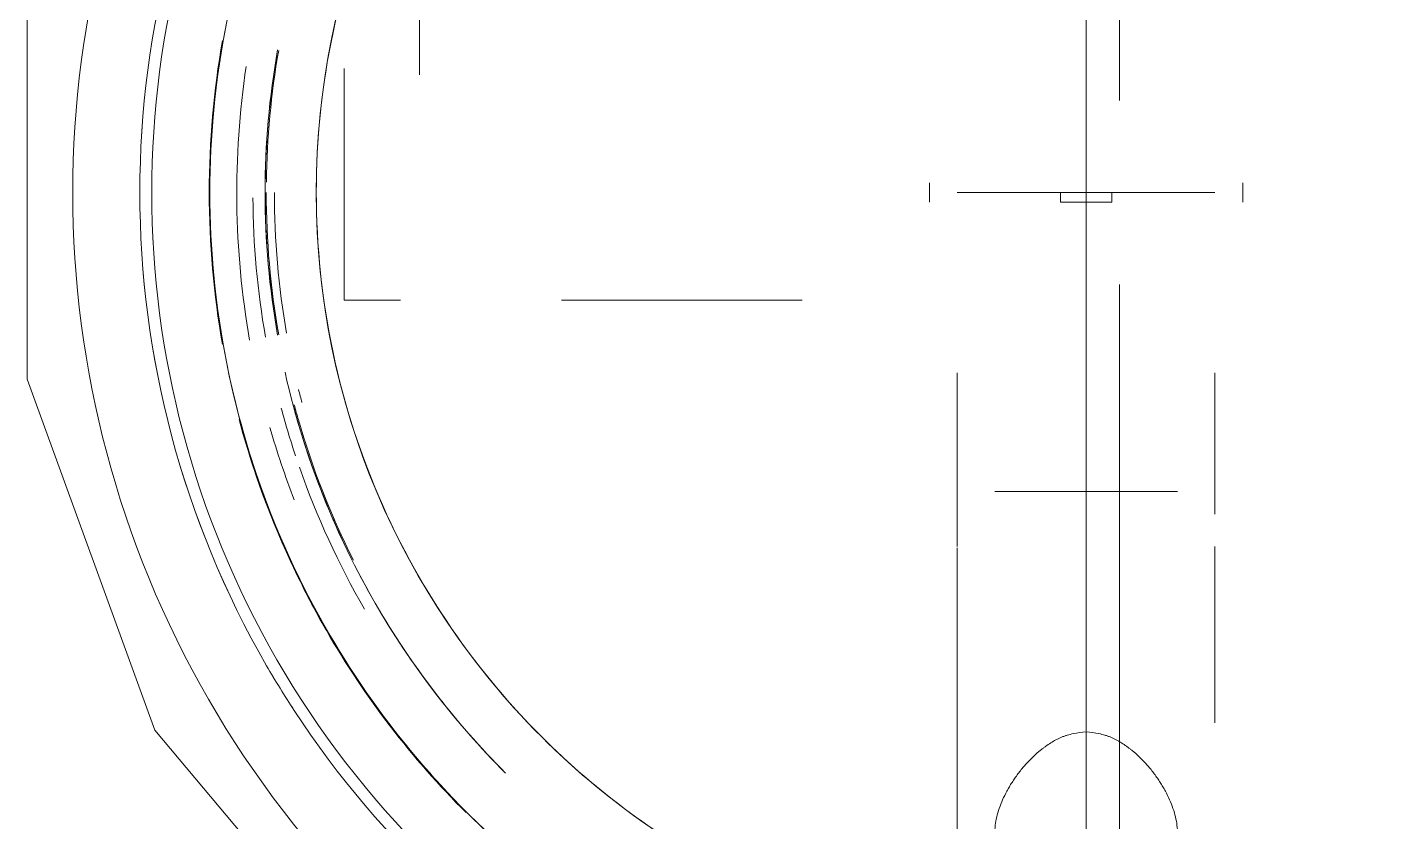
# Model space of a CAD drawing. Header units: metres. Extents: x 147 to 427, y -16 to 162.
# Drawn here: x 317.8362 to 317.9625, y 96.0434 to 96.1173 of the extents above; entities that cross this region are included whole.
import ezdxf

# ---------------------------------------------------------------- set-up
doc = ezdxf.new("R2010")
doc.units = ezdxf.units.M
doc.layers.add('P-SANR-FIXT', color=7, linetype='Continuous', lineweight=5)

# ---------------------------------------------------------------- blocks, each defined once
blk = doc.blocks.new('Bomba Jacuzzi1 - 15B-T 1_1_2CV TRIF_220_380V _1 1_2CV_-V198-TÉRREO 1_20 - Dependente 1')
at = {"layer": 'P-SANR-FIXT', "color": 254, "lineweight": 15, "true_color": 0xe0e0e0}
for p, q in [((0.01153630023518599, 0.06899999999979373), (-0.009999999999893771, 0.06899999999979373)), ((0.01093227280387992, 0.06200000000000031), (0.02877572674535542, 0.06200000000000031)), ((-0.01000000000000001, 0.04879036790187211), (-0.01000000000000001, 0.02640515683319151)), ((-0.08689609248962044, 1.353583911622991e-16), (0.08689609248960532, 1.353583911622992e-16))]:
    blk.add_line(p, q, dxfattribs=at)
at = {"layer": 'P-SANR-FIXT', "color": 7, "lineweight": 15, "true_color": 0xf3f3f3}
blk.add_line((-0.01000000000000001, 0.06900000000000042), (-0.01000000000000001, 0.06374768774327928), dxfattribs=at)
at = {"layer": 'P-SANR-FIXT', "color": 254, "lineweight": 15, "true_color": 0xe9e9e9}
blk.add_line((-0.01000000000000001, 0.06900000000000042), (-0.01000000000000001, 0.06374768774327914), dxfattribs=at)
at = {"layer": 'P-SANR-FIXT', "color": 7, "lineweight": 15, "true_color": 0xfcfcfc}
for p, q in [((0.0009000000000000002, 0.01457100000000055), (-0.0009000000000000002, 0.01457100000000055)), ((-0.0009000000000000002, 0.01457100000000057), (0.0009000000000000002, 0.01457100000000057)), ((0, 0.01037671638814568), (0, 0.01157372325059615)), ((0, 0.0103767163881457), (0, 0.01157372325059616)), ((0, 0.008472553452177753), (0, 0.01037671638814568)), ((0, 0.008472553452177779), (0, 0.0103767163881457)), ((0, 0.003101169798418946), (0, 0.008472553452177753)), ((0, 0.003101169798418991), (0, 0.008472553452177779)), ((0, 0.006000000000000543), (0, 0.005795554957734937)), ((0, 0.006000000000000543), (0, 0.005795554957734949)), ((0, 0.006000000000000543), (0, 0.005795554957734949)), ((0, 0.006000000000000543), (0, 0.004242640687119816)), ((0, 0.005795554957734937), (0, 0.005196152422707144)), ((0, 0.005795554957734949), (0, 0.00519615242270717)), ((0, 0.005795554957734949), (0, 0.003000000000000535)), ((0, 0.005196152422707144), (0, 0.004242640687119785)), ((0, 0.00519615242270717), (0, 0.003000000000000535)), ((0, 0.004242640687119785), (0, 0.00300000000000049)), ((0, 0.004242640687119816), (0, 0.003000000000000529)), ((0, 5.434613364809774e-16), (0, 0.003101169798418946)), ((0, 5.920351181898363e-16), (0, 0.003101169798418991)), ((0, 0.00300000000000049), (0, 0.001552914270615608)), ((0, 0.003000000000000535), (0, 0.001552914270615657)), ((0, 0.003000000000000535), (0, 0.001552914270615657)), ((0, 0.003000000000000529), (0, 0.001552914270615656)), ((-0.0008999999999999983, 0.002397915761656867), (0, 0.002397915761656867)), ((-0.0008999999999999985, 0.00122474487139208), (-0.0008999999999999985, 0.002397915761656827)), ((0, 0.00239791576165687), (0, -0.002397915761655767)), ((0, 0.002397915761656902), (0, 0.001224744871392155)), ((0, 0.001552914270615608), (0, 4.811141272796937e-16)), ((0, 0.001552914270615657), (0, 5.324750852820893e-16)), ((0, 0.001552914270615657), (0, 5.324750852820893e-16)), ((0, 0.001552914270615656), (0, 5.344048324617012e-16)), ((-0.01000000000003151, 5.63639801498539e-16), (-0.05850484619846372, 5.63639801498539e-16)), ((-0.05850484619843836, 5.449880546848363e-16), (-0.01000000000001411, 5.449880546848363e-16)), ((-0.01000000000001409, 5.236717726120333e-16), (-0.05850484619843836, 5.236717726120333e-16)), ((-0.0008999999999999985, 5.129512418594716e-16), (-0.0008999999999999985, 0.00122474487139208)), ((-0.0008999999999999985, -0.001224744871391053), (-0.0008999999999999985, 5.129512418594716e-16)), ((0, 0.001224744871392155), (0, 5.916923405323593e-16)), ((0.02499999999993894, 5.63639801498539e-16), (-1.575233277151256e-14, 5.63639801498539e-16)), ((0, 5.204846766161375e-16), (0, -0.001083819415535427)), ((0, 5.463952411276528e-16), (0, -0.001083819415535377)), ((0, -0.00310116979841786), (0, 5.434613364809774e-16)), ((0, -0.003101169798417811), (0, 5.920351181898363e-16)), ((0, 4.811141272796937e-16), (0, -0.001552914270614643)), ((0, 5.324750852820893e-16), (0, -0.001552914270614592)), ((0, 5.916923405323593e-16), (0, -0.001224744871390974)), ((0, 5.324750852820893e-16), (0, -0.001552914270614592)), ((0, 5.344048324617012e-16), (0, -0.001552914270614587)), ((-0.0008999999999999985, -0.002397915761655797), (-0.0008999999999999985, -0.001224744871391053)), ((0, -0.001083819415535427), (0, -0.002131980982046344)), ((0, -0.001083819415535377), (0, -0.002131980982046272)), ((0, -0.001224744871390974), (0, -0.002397915761655727)), ((0, -0.002397915761655765), (-0.0008999999999999983, -0.002397915761655765)), ((0, -0.001552914270614643), (0, -0.002999999999999512)), ((0, -0.001552914270614592), (0, -0.002999999999999464)), ((0, -0.001552914270614592), (0, -0.002999999999999464)), ((0, -0.001552914270614587), (0, -0.002999999999999461)), ((0, -0.002131980982046344), (0, -0.00310999999999951)), ((0, -0.002131980982046272), (0, -0.003109999999999424)), ((0, -0.002999999999999512), (0, -0.00424264068711879)), ((0, -0.002999999999999464), (0, -0.005196152422706094)), ((0, -0.002999999999999464), (0, -0.004242640687118748)), ((0, -0.002999999999999461), (0, -0.005795554957733868)), ((0, -0.01037671638814461), (0, -0.00310116979841786)), ((0, -0.01037671638814459), (0, -0.003101169798417811)), ((0, -0.00424264068711879), (0, -0.005196152422706123)), ((0, -0.004242640687118748), (0, -0.00599999999999946)), ((0, -0.005196152422706123), (0, -0.00599999999999946)), ((0, -0.005196152422706094), (0, -0.005795554957733871)), ((0, -0.005795554957733871), (0, -0.00599999999999946)), ((0, -0.005795554957733868), (0, -0.00599999999999946)), ((0, -0.01157372325059509), (0, -0.01037671638814461)), ((0, -0.01157372325059508), (0, -0.01037671638814459)), ((-0.0009000000000000002, -0.01457099999999947), (0.0009000000000000002, -0.01457099999999947)), ((0.0009000000000000002, -0.01457099999999945), (-0.0009000000000000002, -0.01457099999999945))]:
    blk.add_line(p, q, dxfattribs=at)
at = {"layer": 'P-SANR-FIXT', "color": 7, "lineweight": 15, "true_color": 0xf8f8f8}
for p, q in [((-0.03305458530396954, 0.01198199999980097), (-0.06769895816829576, 0.01198199999980097)), ((-0.01675258606042317, 0.01198199999980097), (-0.03292027443979677, 0.01198199999980097)), ((-0.0278, 0.006010407640086194), (-0.0278, 0.004250000000000541)), ((-0.0278, 0.00601040764008618), (-0.0278, 0.002199961883371954)), ((-0.0278, 0.005795554957734927), (-0.0278, 0.006000000000000543)), ((-0.0278, 0.004242640687119848), (-0.0278, 0.006000000000000543)), ((-0.0278, 0.005196152422707127), (-0.0278, 0.005795554957734927)), ((-0.0278, 0.004242640687119755), (-0.0278, 0.005196152422707127)), ((-0.0278, 0.004250000000000541), (-0.0278, 0.00219996188337197)), ((-0.0278, 0.00155291427061557), (-0.0278, 0.004242640687119755)), ((-0.0278, 0.003000000000000569), (-0.0278, 0.004242640687119848)), ((-0.0278, 0.001552914270615697), (-0.0278, 0.003000000000000569)), ((-0.0278, 0.00219996188337197), (-0.0278, 5.459563935426076e-16)), ((-0.0278, 0.002199961883371954), (-0.0278, 5.314761940502449e-16)), ((-0.0278, 4.383442546046611e-16), (-0.0278, 0.00155291427061557)), ((-0.0278, 5.752449579571219e-16), (-0.0278, 0.001552914270615697)), ((-0.0278, -0.002199961883370876), (-0.0278, -0.00424999999999945)), ((-0.0278, -0.002199961883370891), (-0.0278, -0.006010407640085114)), ((-0.0278, -0.004242640687118817), (-0.0278, -0.00299999999999955)), ((-0.0278, -0.005196152422706076), (-0.0278, -0.002999999999999435)), ((-0.0278, -0.005196152422706142), (-0.0278, -0.004242640687118817)), ((-0.0278, -0.00424999999999945), (-0.0278, -0.006010407640085101)), ((-0.0278, -0.005795554957733897), (-0.0278, -0.005196152422706142)), ((-0.0278, -0.00599999999999946), (-0.0278, -0.005196152422706076)), ((-0.0278, -0.00599999999999946), (-0.0278, -0.005795554957733897)), ((-0.0278, -0.006010407640085101), (-0.0278, -0.008499999999999461)), ((-0.0278, -0.006010407640085114), (-0.0278, -0.008499999999999461)), ((-0.04931073422836671, -0.01198200000021679), (-0.03292027443979677, -0.01198200000021679)), ((-0.02989966485167243, -0.01198200000021679), (-0.01675258606042317, -0.01198200000021679))]:
    blk.add_line(p, q, dxfattribs=at)
at = {"layer": 'P-SANR-FIXT', "color": 7, "lineweight": 15, "true_color": 0xfbfbfb}
for p, q in [((0, 0.01157372325059615), (0, 0.01198200000000053)), ((0, 0.01157372325059616), (0, 0.01198200000000053)), ((0, -0.01198199999999948), (0, -0.01157372325059509)), ((0, -0.01198199999999948), (0, -0.01157372325059508))]:
    blk.add_line(p, q, dxfattribs=at)
at = {"layer": 'P-SANR-FIXT', "color": 7, "lineweight": 15, "true_color": 0xfafafa}
for p, q in [((-0.0278, 0.008500000000000544), (-0.0278, 0.008210369523457623)), ((-0.0278, 0.008500000000000544), (-0.0278, 0.008210369523457616)), ((-0.0278, 0.008210369523457623), (-0.0278, 0.006010407640086194)), ((-0.0278, 0.008210369523457616), (-0.0278, 0.007361215932168257)), ((-0.0278, 0.007361215932168257), (-0.0278, 0.00601040764008618)), ((-0.0278, 5.459563935426076e-16), (-0.0278, -0.002199961883370876)), ((-0.0278, 5.314761940502449e-16), (-0.0278, -0.002199961883370891)), ((-0.0278, -0.00299999999999955), (-0.0278, 4.383442546046611e-16)), ((-0.0278, -0.001552914270614549), (-0.0278, 5.752449579571219e-16)), ((-0.0278, -0.002999999999999435), (-0.0278, -0.001552914270614549)), ((-0.05611845926584307, -0.003109999999999437), (-0.01000000000003152, -0.003109999999999437)), ((-0.05611845926581811, -0.003109999999999475), (-0.01000000000001411, -0.003109999999999475)), ((-0.01000000000001413, -0.003109999999999457), (-0.05611845926581811, -0.003109999999999457))]:
    blk.add_line(p, q, dxfattribs=at)
at = {"layer": 'P-SANR-FIXT', "color": 254, "lineweight": 15, "true_color": 0xd3d3d3}
for p, q in [((-0.00854465477442481, -0.003109999999999865), (-0.0863477155796427, -0.003109999999999865)), ((0.08634771557962757, -0.003109999999999865), (0.0085446547744097, -0.003109999999999865))]:
    blk.add_line(p, q, dxfattribs=at)
at = {"layer": 'P-SANR-FIXT', "color": 9, "lineweight": 15, "true_color": 0xc0c0c0, "flags": 128}
blk.add_lwpolyline([(0.09999998131676355, 5.050566449236575e-16), (0.09396924395872282, 0.0342020127350565), (0.07660442781418467, 0.06427875796631603), (0.04999998598757245, 0.08660253633340473), (0.01736480680291962, 0.09848077070137191), (-0.01736482548615646, 0.09848077070137187), (-0.05000000467080925, 0.08660253633340458), (-0.07660444649742139, 0.06427875796631578), (-0.09396926264195941, 0.03420201273505619), (-0.1, 1.954921369333039e-16)], dxfattribs=at)
at = {"layer": 'P-SANR-FIXT', "color": 9, "lineweight": 15, "true_color": 0xc0c0c0}
for centre, radius, start, end in [((0, 1.023625628704395e-16), 0.08689609248961411, 359.9999999999994, 179.9999999999995), ((0, 1.127187232441429e-16), 0.08149000000000008, 359.9999999999996, 179.9999999999996), ((0, 1.127187232441429e-16), 0.07159999999999996, 7.824164516400251e-13, 180.0000000000004), ((0, 1.023625628704395e-16), 0.0868960924896141, 179.9999999999999, 359.9999999999994), ((0, 1.127187232441429e-16), 0.08149000000000009, 179.9999999999996, 359.9999999999991), ((0, 1.127187232441429e-16), 0.07159999999999996, 180.0000000000008, 4.071109992273301e-13)]:
    blk.add_arc(centre, radius, start, end, dxfattribs=at)
at = {"layer": 'P-SANR-FIXT', "color": 254, "lineweight": 15, "true_color": 0xd3d3d3}
for centre, radius, start, end in [((0, 1.290458026391406e-16), 0.08689609248961411, 359.9999999999994, 179.9999999999995), ((0, 2.844391389089651e-16), 0.08154999999999997, 80.0127166000755, 99.98728339992444), ((0, 2.876365812198856e-16), 0.08154999999999998, 80.01271660007593, 99.98728339992488), ((0, 2.844391389089651e-16), 0.08155000000000005, 105, 135), ((0, 2.876365812198856e-16), 0.08154999999999996, 105.0000000000004, 115.4639998874429), ((0, 3.521183344901147e-16), 0.07898999999999998, 81.45566697399784, 99.99783366598137), ((0, 1.431086360526023e-16), 0.07635299999999998, 79.98409055192397, 100.0159094480754), ((0, 2.167599433278156e-16), 0.07634999999999997, 80.01271660004915, 99.98728339995084), ((0, 2.19957385638736e-16), 0.07634999999999997, 80.01271660004953, 99.98728339995121), ((0, 2.167599433278156e-16), 0.07635000000000003, 105, 135), ((0, 1.431086360526023e-16), 0.07635300000000003, 102.6397864287376, 112.4999999999996), ((0, 2.876365812198856e-16), 0.08154999999999993, 120.0000000000004, 135.0000000000004), ((0, 1.431086360526023e-16), 0.07635300000000007, 120.0430210605707, 134.9999999999996), ((0, 2.19957385638736e-16), 0.07634999999999993, 120.0000000000808, 135.0000000000004), ((0, 1.290458026391406e-16), 0.0868960924896141, 179.9999999999999, 359.9999999999994)]:
    blk.add_arc(centre, radius, start, end, dxfattribs=at)
at = {"layer": 'P-SANR-FIXT', "color": 254, "lineweight": 15, "true_color": 0xe0e0e0}
for centre, radius, start, end in [((0, 3.553157768010351e-16), 0.07898999999999998, 81.45566697399815, 99.99783366598172), ((0, 3.859579322806895e-16), 0.07749000000000002, 90.3614202059071, 99.98728339995303), ((0, 3.891553745916099e-16), 0.07748999999999999, 90.3614202059075, 99.9872833999534), ((0, 3.521183344901147e-16), 0.07899000000000005, 106.0517178993867, 111.2152029806291), ((0, 4.197975300712642e-16), 0.07624499999999997, 89.99999999999994, 99.98728339994383), ((0, 4.229949723821846e-16), 0.07624500000000001, 90.00000000000038, 99.98728339994425), ((0, 2.876365812198856e-16), 0.08154999999999994, 115.4639998874429, 120.0000000000004), ((0, 2.19957385638736e-16), 0.07634999999999995, 106.2988350963705, 120.0000000000004)]:
    blk.add_arc(centre, radius, start, end, dxfattribs=at)
at = {"layer": 'P-SANR-FIXT', "color": 254, "lineweight": 15, "true_color": 0xe9e9e9}
for centre, radius, start, end in [((0, 3.553157768010351e-16), 0.07898999999999996, 106.0517178993871, 111.2152029806295), ((0, 4.197975300712642e-16), 0.07624500000000001, 80.01271660005611, 89.2710763465104), ((0, 4.229949723821846e-16), 0.07624500000000003, 80.01271660005652, 89.2710763465108), ((0, 3.859579322806895e-16), 0.07749000000000004, 105, 108.413395474224), ((0, 3.891553745916099e-16), 0.07748999999999996, 105.0000000000004, 108.4133954742245), ((0, 4.874767256524138e-16), 0.07549499999999996, 89.99999999999994, 99.9872833999708), ((0, 4.906741679633342e-16), 0.07549499999999999, 90.00000000000037, 99.98728339997123), ((0, 2.19957385638736e-16), 0.07634999999999996, 105.0000000000004, 106.2988350963704), ((0, 3.859579322806895e-16), 0.07749000000000006, 109.2535979965457, 119.999999999932), ((0, 3.891553745916099e-16), 0.07748999999999995, 109.2535979965462, 119.9999999999324)]:
    blk.add_arc(centre, radius, start, end, dxfattribs=at)
at = {"layer": 'P-SANR-FIXT', "color": 7, "lineweight": 15, "true_color": 0xf6f6f6}
blk.add_arc((0, 4.197975300712642e-16), 0.07624500000000006, 105, 106.1008926970806, dxfattribs=at)
at = {"layer": 'P-SANR-FIXT', "color": 7, "lineweight": 15, "true_color": 0xf8f8f8}
for centre, radius, start, end in [((0, 4.229949723821846e-16), 0.076245, 105.0000000000004, 106.100892697081), ((0, 4.874767256524138e-16), 0.07549500000000005, 104.0354381980334, 105), ((0, 4.906741679633342e-16), 0.07549499999999999, 104.0354381980338, 105.0000000000004)]:
    blk.add_arc(centre, radius, start, end, dxfattribs=at)
at = {"layer": 'P-SANR-FIXT', "color": 7, "lineweight": 15, "true_color": 0xefefef}
blk.add_arc((0, 4.197975300712642e-16), 0.07624500000000006, 106.1008926970806, 116.6508030064949, dxfattribs=at)
at = {"layer": 'P-SANR-FIXT', "color": 7, "lineweight": 15, "true_color": 0xf3f3f3}
blk.add_arc((0, 4.229949723821846e-16), 0.07624499999999997, 106.100892697081, 116.6508030064954, dxfattribs=at)
at = {"layer": 'P-SANR-FIXT', "color": 9, "lineweight": 15, "true_color": 0xc0c0c0}
for centre, major_axis, ratio, start_param, end_param in [((-8.872786700619351e-06, 1.194313342431606e-16), (1.85329449417384e-09, 0.09424203516568411), 0.9999999532919074, 4.712389000049942, 7.853981653639738), ((-3.064626870619938e-06, 1.531878561429779e-16), (0, 0.08799999999999777), 0.999999953291906, 5.759586531581283, 6.806784082777887), ((6.456456463216353e-18, 1.709992020943752e-16), (0, 0.08799999999999779), 0.9999999532919058, 5.759586531581277, 6.806784082777881), ((-3.064626870619938e-06, 1.531878561429779e-16), (-1.639127731323199e-09, 0.08799999999999769), 0.9999999532919076, 0.5790772029846505, 1.570796308168447), ((6.456456463216353e-18, 1.709992020943752e-16), (0, 0.08799999999999764), 0.9999999532919092, 0.579077221610895, 1.570796326794891), ((-8.872786700619351e-06, 1.194313342431606e-16), (1.853288258245072e-09, 0.09424203516568413), 0.9999999532919074, 1.570796346460093, 4.712389000049876), ((-3.064626870619938e-06, 1.531878561429779e-16), (0, 0.08799999999999777), 0.999999953291906, 1.570796326794898, 4.014257279586957), ((6.456456463216353e-18, 1.709992020943752e-16), (0, 0.0879999999999977), 0.9999999532919074, 1.606865268131576, 4.01425727958695)]:
    blk.add_ellipse(centre, major_axis=major_axis, ratio=ratio, start_param=start_param, end_param=end_param, dxfattribs=at)
at = {"layer": 'P-SANR-FIXT', "color": 254, "lineweight": 15, "true_color": 0xd3d3d3}
for centre, major_axis, ratio, start_param, end_param in [((-3.064626870619938e-06, 1.531878561429779e-16), (0, 0.08799999999999779), 0.9999999532919058, 0.5235987755983011, 0.5790772216111029), ((6.456456463216353e-18, 1.709992020943752e-16), (0, 0.08799999999999765), 0.9999999532919092, 0.5235987755982936, 0.579077221610895)]:
    blk.add_ellipse(centre, major_axis=major_axis, ratio=ratio, start_param=start_param, end_param=end_param, dxfattribs=at)
at = {"layer": 'P-SANR-FIXT', "color": 9, "lineweight": 15, "true_color": 0xc0c0c0}
for points, knots in [([(-0.08149, 6.915610263412785e-16), (-0.08148999999999998, 0.005333582773260973), (-0.08043936840709714, 0.01600059014543053), (-0.0757721031800545, 0.0313863415192503), (-0.06819284841398482, 0.04556576560923738), (-0.05799301510907046, 0.05799445858359879), (-0.04556408001983154, 0.0681929903311892), (-0.02665942578964575, 0.0783037554691922), (7.537335626577962e-07, 0.08361310612496461), (0.03199919312469778, 0.07724569004400805), (0.05912412820276933, 0.05912064882930373), (0.07724849923916756, 0.03199308827359808), (0.0814900000000001, 0.01066357034138363), (0.08149000000000003, -6.285110452919352e-16)], [-1, -1, -1, -1, -0.9375, -0.875, -0.8125, -0.75, -0.6875, -0.625, -0.5, -0.375, -0.25, -0.125, 0, 0, 0, 0]), ([(0.07160000000000001, 8.170372942311886e-16), (0.07159999999999996, 0.004996843003584869), (0.07055012434632335, 0.01499139778632501), (0.06589111025518522, 0.02933330300252009), (0.05835243489548379, 0.04239177096085897), (0.04826334414661269, 0.05359771425668258), (0.0360648502580706, 0.0624614457847582), (0.02229012284592068, 0.06859358641576921), (0.002624721371722811, 0.07278074740840991), (-0.02278000513027219, 0.07011875253094395), (-0.04933087644795584, 0.05478847502356465), (-0.06735058388932334, 0.02998633844027752), (-0.0716000000000001, 0.009997411137902276), (-0.07160000000000001, -3.300021714225388e-16)], [-1, -1, -1, -1, -0.9333333333333333, -0.8666666666666667, -0.8, -0.7333333333333333, -0.6666666666666666, -0.6, -0.5333333333333333, -0.4, -0.2666666666666667, -0.1333333333333333, 0, 0, 0, 0]), ([(0.08149, -6.512403850954116e-16), (0.08148999999999997, -0.005331785170691825), (0.08044018347857498, -0.0159962075207034), (0.07577345726074407, -0.03138322580897823), (0.06819486301830606, -0.04556270254235167), (0.05799556549671066, -0.05799192230404528), (0.04556708016979629, -0.06819098187628486), (0.02666286868296153, -0.07830258590981386), (2.917092179272419e-06, -0.08361310525599641), (-0.03199578100517066, -0.07724709681733986), (-0.05912158446045693, -0.05912325027610014), (-0.07724687002309763, -0.03199649235308241), (-0.08149000000000008, -0.01066716554652141), (-0.08149000000000003, 7.048153727318152e-16)], [-1, -1, -1, -1, -0.9375, -0.875, -0.8125, -0.75, -0.6875, -0.625, -0.5, -0.375, -0.25, -0.125, 0, 0, 0, 0]), ([(-0.07160000000000001, -8.162617680635638e-16), (-0.07159999999999994, -0.004998705568951706), (-0.0705492235242164, -0.01499593211006942), (-0.06588961795123277, -0.02933649530441696), (-0.05835022473143901, -0.0423948629436537), (-0.04826056498655445, -0.05360020190055405), (-0.03606161013376021, -0.06246332051961071), (-0.02228656631151024, -0.06859474071664154), (-0.002620951118988878, -0.07278088395454108), (0.02278365785610294, -0.07011757158513147), (0.04933365487162434, -0.05478591583913355), (0.06735238439740708, -0.02998283883067848), (0.07160000000000011, -0.009993686007168193), (0.07160000000000001, 8.136043921913583e-16)], [-1, -1, -1, -1, -0.9333333333333333, -0.8666666666666667, -0.8, -0.7333333333333333, -0.6666666666666666, -0.6, -0.5333333333333333, -0.4, -0.2666666666666667, -0.1333333333333333, 0, 0, 0, 0])]:
    blk.add_open_spline(points, degree=3, knots=knots, dxfattribs=at)
at = {"layer": 'P-SANR-FIXT', "color": 7, "lineweight": 15, "true_color": 0xf8f8f8}
for points in [[(-0.05647220719153353, 0.007762677085492723), (-0.05700904549944404, 0.008000074389880329), (-0.05807908617210841, 0.00836768771925489), (-0.05910385665182549, 0.008500000000000537), (-0.05960809086900006, 0.008500000000000544)], [(-0.05960809086900015, -0.008499999999999461), (-0.0591038566518256, -0.008499999999999466), (-0.05807908617210849, -0.008367687719253841), (-0.05700904549944402, -0.008000074389879262), (-0.05647220719153354, -0.007762677085491648)]]:
    blk.add_open_spline(points, degree=3, dxfattribs=at)
for points, knots in [([(-0.05328316967261382, 0.005709770485345062), (-0.05341060920134753, 0.00582214157842237), (-0.05366693299293188, 0.006040152430708586), (-0.05406204233072649, 0.006344460298124138), (-0.05446152360323272, 0.006629092265072888), (-0.05486087237473806, 0.006895909724154453), (-0.05526113625332776, 0.007143543665123086), (-0.05580047756730351, 0.007445833965120593), (-0.05620378803757827, 0.007643978433298919), (-0.05647220719153353, 0.007762677085492723)], [-0.5714285714285714, -0.5714285714285714, -0.5714285714285714, -0.5714285714285714, -0.5357142857142857, -0.5, -0.4642857142857143, -0.4285714285714285, -0.3928571428571428, -0.3571428571428571, -0.2857142857142857, -0.2857142857142857, -0.2857142857142857, -0.2857142857142857]), ([(-0.05065201322811756, 0.002287548977354578), (-0.05068695098039839, 0.002375514959336941), (-0.05076133972154682, 0.0025492898694976), (-0.05093020143339642, 0.002887758579070326), (-0.05117108104499001, 0.003294489975500336), (-0.05143710855725647, 0.003680545222152652), (-0.05165648369473458, 0.003977602865478043), (-0.05176597068468344, 0.004122531902826046), (-0.05182120811107167, 0.00419391355377918)], [-0.8571428571428571, -0.8571428571428571, -0.8571428571428571, -0.8571428571428571, -0.8392857142857142, -0.8214285714285714, -0.7857142857142857, -0.75, -0.7321428571428572, -0.7142857142857143, -0.7142857142857143, -0.7142857142857143, -0.7142857142857143]), ([(-0.05015805237809574, 4.482369913915954e-16), (-0.05018410968368835, 0.0004065371309219415), (-0.05026545364162143, 0.00100077194560064), (-0.05043401309452803, 0.001657582564404137), (-0.05055171320786185, 0.002021493977603425), (-0.05061707547583674, 0.002199582995372215), (-0.05065201322811756, 0.002287548977354578)], [-1, -1, -1, -1, -0.9285714285714286, -0.8928571428571428, -0.875, -0.8571428571428571, -0.8571428571428571, -0.8571428571428571, -0.8571428571428571]), ([(-0.05182120811107158, -0.004193913553777991), (-0.05176597068468335, -0.004122531902824856), (-0.05165648369473448, -0.003977602865476851), (-0.05143710855725635, -0.003680545222151438), (-0.05117108104498996, -0.003294489975499097), (-0.05093020143339631, -0.002887758579069051), (-0.05076133972154675, -0.002549289869496375), (-0.05068695098039828, -0.0023755149593357), (-0.05065201322811745, -0.00228754897735334)], [-0.2857142857142857, -0.2857142857142857, -0.2857142857142857, -0.2857142857142857, -0.2678571428571428, -0.25, -0.2142857142857143, -0.1785714285714285, -0.1607142857142857, -0.1428571428571428, -0.1428571428571428, -0.1428571428571428, -0.1428571428571428]), ([(-0.05647220719153354, -0.007762677085491648), (-0.05620378803757829, -0.007643978433297841), (-0.05580047756730357, -0.007445833965119508), (-0.05526113625332772, -0.007143543665121998), (-0.05499429366760128, -0.006978454371142904), (-0.05486102489258544, -0.006892712471134535)], [-0.7142857142857143, -0.7142857142857143, -0.7142857142857143, -0.7142857142857143, -0.6428571428571428, -0.6071428571428571, -0.5714285714285714, -0.5714285714285714, -0.5714285714285714, -0.5714285714285714])]:
    blk.add_open_spline(points, degree=3, knots=knots, dxfattribs=at)
at = {"layer": 'P-SANR-FIXT', "color": 7, "lineweight": 15, "true_color": 0xfafafa}
for points, knots in [([(-0.05182120811107167, 0.00419391355377918), (-0.05187644553745989, 0.004265295204732314), (-0.05198790825306393, 0.004405892771196845), (-0.05222078143128375, 0.004677385158163585), (-0.05252438215436961, 0.005000664458613509), (-0.05290229582052958, 0.005365925872244736), (-0.05315573014388011, 0.005597399392267753), (-0.05328316967261382, 0.005709770485345062)], [-0.7142857142857143, -0.7142857142857143, -0.7142857142857143, -0.7142857142857143, -0.6964285714285714, -0.6785714285714286, -0.6428571428571428, -0.6071428571428571, -0.5714285714285714, -0.5714285714285714, -0.5714285714285714, -0.5714285714285714]), ([(-0.05065201322811745, -0.00228754897735334), (-0.05061707547583662, -0.00219958299537098), (-0.05055171320786177, -0.002021493977602213), (-0.05043401309452793, -0.001657582564402929), (-0.05026545364162133, -0.001000771945599553), (-0.05018410968368834, -0.0004065371309209557), (-0.05015805237809575, 4.481036508445871e-16)], [-0.1428571428571428, -0.1428571428571428, -0.1428571428571428, -0.1428571428571428, -0.125, -0.1071428571428571, -0.07142857142857142, 0, 0, 0, 0]), ([(-0.05486102489258544, -0.006892712471134535), (-0.0547277561175696, -0.006806970571126165), (-0.05446152360323272, -0.006629092265071783), (-0.05406204233072645, -0.006344460298123034), (-0.05366693299293185, -0.006040152430707494), (-0.05328244730555529, -0.005713136152278159), (-0.05290229582052954, -0.005365925872243595), (-0.05252438215436964, -0.00500066445861239), (-0.05222078143128368, -0.004677385158162411), (-0.05198790825306386, -0.004405892771195656), (-0.05187644553745981, -0.004265295204731125), (-0.05182120811107158, -0.004193913553777991)], [-0.5714285714285714, -0.5714285714285714, -0.5714285714285714, -0.5714285714285714, -0.5357142857142857, -0.5, -0.4642857142857143, -0.4285714285714285, -0.3928571428571428, -0.3571428571428571, -0.3214285714285714, -0.3035714285714285, -0.2857142857142857, -0.2857142857142857, -0.2857142857142857, -0.2857142857142857])]:
    blk.add_open_spline(points, degree=3, knots=knots, dxfattribs=at)

msp = doc.modelspace()

# ---------------------------------------------------------------- block references
at = {"layer": 'P-SANR-FIXT', "color": 254, "lineweight": 15, "true_color": 0xd3d3d3, "rotation": 89.99999999999915}
msp.add_blockref('Bomba Jacuzzi1 - 15B-T 1_1_2CV TRIF_220_380V _1 1_2CV_-V198-TÉRREO 1_20 - Dependente 1', (317.9346726015941, 96.10195853299291), dxfattribs=at)

doc.saveas('drawing.dxf')
